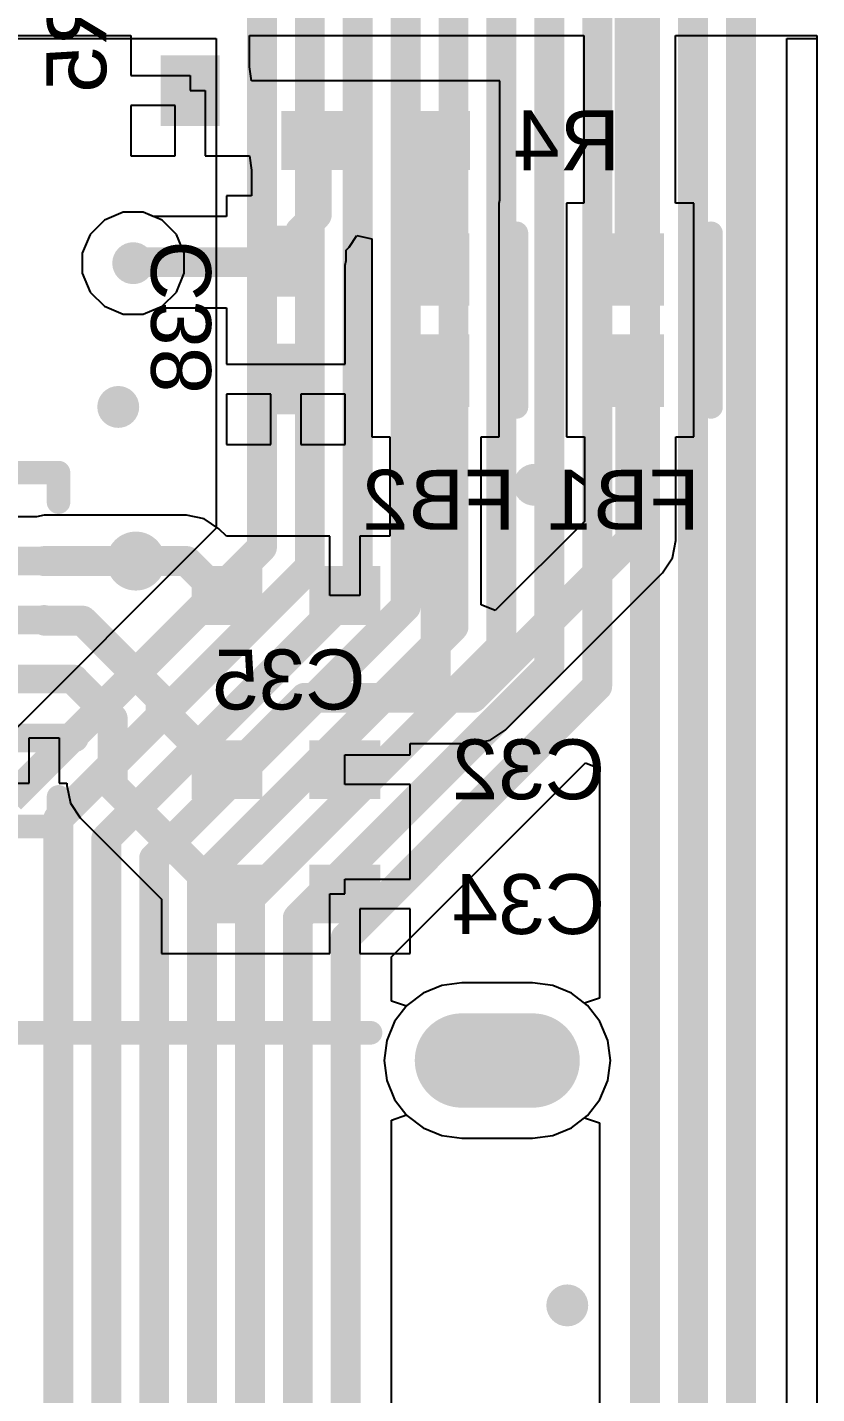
# Model space of a CAD drawing. Header units: millimetres. Extents: x -0.01 to 1.18, y 0.02 to 2.01.
# Drawn here: x 0.9136 to 1.1773, y 0.5765 to 1.0327 of the extents above; entities that cross this region are included whole.
import ezdxf

# ---------------------------------------------------------------- set-up
doc = ezdxf.new("R2010")
doc.units = ezdxf.units.MM
doc.header["$MEASUREMENT"] = 0
for name, color, linetype in [('BottomLayer', 5, 'Continuous'), ('BottomOverlay', 54, 'Continuous'), ('BottomPaste', 16, 'Continuous'), ('BottomSolder', 6, 'Continuous'), ('MultiLayer', 9, 'Continuous'), ('PadHoleLayer', 156, 'Continuous'), ('TopLayer', 1, 'Continuous'), ('TopSolder', 216, 'Continuous'), ('ViaHoleLayer', 16, 'Continuous')]:
    doc.layers.add(name, color=color, linetype=linetype)
doc.styles.add('Arial', font='arial.ttf', dxfattribs={"height": 0.2})

# ---------------------------------------------------------------- blocks, each defined once
blk = doc.blocks.new('FP_12401610E4_2A_MFG_B_6')
at = {"layer": 'BottomLayer'}
h = blk.add_hatch(color=5, dxfattribs=at)
edge = h.paths.add_edge_path()
edge.add_arc((-0.17677, 0.12343), 0.01575, 90, 180)
edge.add_line((-0.19252, 0.12343), (-0.19252, 0.0998))
edge.add_arc((-0.17677, 0.0998), 0.01575, 180, 270)
edge.add_line((-0.17677, 0.08406), (-0.17677, 0.08406))
edge.add_arc((-0.17677, 0.0998), 0.01575, 270, 360)
edge.add_line((-0.16102, 0.0998), (-0.16102, 0.12343))
edge.add_arc((-0.17677, 0.12343), 0.01575, 0, 90)
edge.add_line((-0.17677, 0.13917), (-0.17677, 0.13917))
at = {"layer": 'BottomSolder'}
h = blk.add_hatch(color=6, dxfattribs=at)
edge = h.paths.add_edge_path()
edge.add_arc((-0.17677, 0.12343), 0.01575, 90, 180)
edge.add_line((-0.19252, 0.12343), (-0.19252, 0.0998))
edge.add_arc((-0.17677, 0.0998), 0.01575, 180, 270)
edge.add_line((-0.17677, 0.08406), (-0.17677, 0.08406))
edge.add_arc((-0.17677, 0.0998), 0.01575, 270, 360)
edge.add_line((-0.16102, 0.0998), (-0.16102, 0.12343))
edge.add_arc((-0.17677, 0.12343), 0.01575, 0, 90)
edge.add_line((-0.17677, 0.13917), (-0.17677, 0.13917))
at = {"layer": 'MultiLayer'}
h = blk.add_hatch(color=9, dxfattribs=at)
edge = h.paths.add_edge_path()
edge.add_arc((-0.17677, 0.12343), 0.01575, 90, 180)
edge.add_line((-0.19252, 0.12343), (-0.19252, 0.0998))
edge.add_arc((-0.17677, 0.0998), 0.01575, 180, 270)
edge.add_line((-0.17677, 0.08406), (-0.17677, 0.08406))
edge.add_arc((-0.17677, 0.0998), 0.01575, 270, 360)
edge.add_line((-0.16102, 0.0998), (-0.16102, 0.12343))
edge.add_arc((-0.17677, 0.12343), 0.01575, 0, 90)
edge.add_line((-0.17677, 0.13917), (-0.17677, 0.13917))
at = {"layer": 'PadHoleLayer'}
h = blk.add_hatch(color=156, dxfattribs=at)
edge = h.paths.add_edge_path()
edge.add_arc((-0.17677, 0.0998), 0.00984, 180, 360)
edge.add_line((-0.16693, 0.0998), (-0.16693, 0.12343))
edge.add_arc((-0.17677, 0.12343), 0.00984, 0, 180)
edge.add_line((-0.18661, 0.12343), (-0.18661, 0.0998))
at = {"layer": 'TopLayer'}
h = blk.add_hatch(color=1, dxfattribs=at)
edge = h.paths.add_edge_path()
edge.add_arc((-0.17677, 0.12343), 0.01575, 90, 180)
edge.add_line((-0.19252, 0.12343), (-0.19252, 0.0998))
edge.add_arc((-0.17677, 0.0998), 0.01575, 180, 270)
edge.add_line((-0.17677, 0.08406), (-0.17677, 0.08406))
edge.add_arc((-0.17677, 0.0998), 0.01575, 270, 360)
edge.add_line((-0.16102, 0.0998), (-0.16102, 0.12343))
edge.add_arc((-0.17677, 0.12343), 0.01575, 0, 90)
edge.add_line((-0.17677, 0.13917), (-0.17677, 0.13917))
at = {"layer": 'TopSolder'}
h = blk.add_hatch(color=216, dxfattribs=at)
edge = h.paths.add_edge_path()
edge.add_arc((-0.17677, 0.12343), 0.01575, 90, 180)
edge.add_line((-0.19252, 0.12343), (-0.19252, 0.0998))
edge.add_arc((-0.17677, 0.0998), 0.01575, 180, 270)
edge.add_line((-0.17677, 0.08406), (-0.17677, 0.08406))
edge.add_arc((-0.17677, 0.0998), 0.01575, 270, 360)
edge.add_line((-0.16102, 0.0998), (-0.16102, 0.12343))
edge.add_arc((-0.17677, 0.12343), 0.01575, 0, 90)
edge.add_line((-0.17677, 0.13917), (-0.17677, 0.13917))
at = {"layer": 'BottomOverlay', "const_width": 0.00787}
blk.add_lwpolyline([(-0.18602, -0.08031), (-0.18602, 0.06929)], dxfattribs=at)
at = {"layer": 'BottomOverlay', "const_width": 0.00394}
blk.add_lwpolyline([(-0.18799, 0.06929, 1), (-0.18406, 0.06929, 1)], format="xyb", close=True, dxfattribs=at)
blk = doc.blocks.new('FP_CP_8_21_IPC_C_B_8')
at = {"layer": 'BottomLayer'}
for points in [[(-0.03346, 0.05), (0.03346, 0.05), (0.03346, -0.05), (-0.03346, -0.05)], [(-0.06914, -0.02475), (-0.03937, -0.02475), (-0.03937, -0.0343), (-0.06914, -0.0343)]]:
    blk.add_hatch(color=5, dxfattribs=at).paths.add_polyline_path(points)
h = blk.add_hatch(color=5, dxfattribs=at)
edge = h.paths.add_edge_path()
edge.add_arc((-0.06436, 0.02953), 0.00477, 90, 270)
edge.add_line((-0.06436, 0.02475), (-0.04414, 0.02475))
edge.add_arc((-0.04414, 0.02953), 0.00477, 270, 450)
edge.add_line((-0.04414, 0.0343), (-0.06436, 0.0343))
h = blk.add_hatch(color=5, dxfattribs=at)
edge = h.paths.add_edge_path()
edge.add_arc((0.04414, 0.02953), 0.00477, 90, 270)
edge.add_line((0.04414, 0.02475), (0.06436, 0.02475))
edge.add_arc((0.06436, 0.02953), 0.00477, 270, 450)
edge.add_line((0.06436, 0.0343), (0.04414, 0.0343))
h = blk.add_hatch(color=5, dxfattribs=at)
edge = h.paths.add_edge_path()
edge.add_arc((-0.06436, 0.00984), 0.00477, 90, 270)
edge.add_line((-0.06436, 0.00507), (-0.04414, 0.00507))
edge.add_arc((-0.04414, 0.00984), 0.00477, 270, 450)
edge.add_line((-0.04414, 0.01462), (-0.06436, 0.01462))
h = blk.add_hatch(color=5, dxfattribs=at)
edge = h.paths.add_edge_path()
edge.add_arc((0.04414, 0.00984), 0.00477, 90, 270)
edge.add_line((0.04414, 0.00507), (0.06436, 0.00507))
edge.add_arc((0.06436, 0.00984), 0.00477, 270, 450)
edge.add_line((0.06436, 0.01462), (0.04414, 0.01462))
h = blk.add_hatch(color=5, dxfattribs=at)
edge = h.paths.add_edge_path()
edge.add_arc((-0.06436, -0.00984), 0.00477, 90, 270)
edge.add_line((-0.06436, -0.01462), (-0.04414, -0.01462))
edge.add_arc((-0.04414, -0.00984), 0.00477, 270, 450)
edge.add_line((-0.04414, -0.00507), (-0.06436, -0.00507))
h = blk.add_hatch(color=5, dxfattribs=at)
edge = h.paths.add_edge_path()
edge.add_arc((0.04414, -0.00984), 0.00477, 90, 270)
edge.add_line((0.04414, -0.01462), (0.06436, -0.01462))
edge.add_arc((0.06436, -0.00984), 0.00477, 270, 450)
edge.add_line((0.06436, -0.00507), (0.04414, -0.00507))
h = blk.add_hatch(color=5, dxfattribs=at)
edge = h.paths.add_edge_path()
edge.add_arc((0.04414, -0.02953), 0.00477, 90, 270)
edge.add_line((0.04414, -0.0343), (0.06436, -0.0343))
edge.add_arc((0.06436, -0.02953), 0.00477, 270, 450)
edge.add_line((0.06436, -0.02475), (0.04414, -0.02475))
at = {"layer": 'BottomPaste'}
h = blk.add_hatch(color=16, dxfattribs=at)
edge = h.paths.add_edge_path()
edge.add_arc((-0.06436, 0.02953), 0.00477, 90, 270)
edge.add_line((-0.06436, 0.02475), (-0.04414, 0.02475))
edge.add_arc((-0.04414, 0.02953), 0.00477, 270, 450)
edge.add_line((-0.04414, 0.0343), (-0.06436, 0.0343))
for points in [[(-0.01889, -0.03543), (0.01889, -0.03543), (0.01889, 0.03543), (-0.01889, 0.03543)], [(-0.06914, -0.02475), (-0.03937, -0.02475), (-0.03937, -0.0343), (-0.06914, -0.0343)]]:
    blk.add_hatch(color=16, dxfattribs=at).paths.add_polyline_path(points)
h = blk.add_hatch(color=16, dxfattribs=at)
edge = h.paths.add_edge_path()
edge.add_arc((0.04414, 0.02953), 0.00477, 90, 270)
edge.add_line((0.04414, 0.02475), (0.06436, 0.02475))
edge.add_arc((0.06436, 0.02953), 0.00477, 270, 450)
edge.add_line((0.06436, 0.0343), (0.04414, 0.0343))
h = blk.add_hatch(color=16, dxfattribs=at)
edge = h.paths.add_edge_path()
edge.add_arc((-0.06436, 0.00984), 0.00477, 90, 270)
edge.add_line((-0.06436, 0.00507), (-0.04414, 0.00507))
edge.add_arc((-0.04414, 0.00984), 0.00477, 270, 450)
edge.add_line((-0.04414, 0.01462), (-0.06436, 0.01462))
h = blk.add_hatch(color=16, dxfattribs=at)
edge = h.paths.add_edge_path()
edge.add_arc((0.04414, 0.00984), 0.00477, 90, 270)
edge.add_line((0.04414, 0.00507), (0.06436, 0.00507))
edge.add_arc((0.06436, 0.00984), 0.00477, 270, 450)
edge.add_line((0.06436, 0.01462), (0.04414, 0.01462))
h = blk.add_hatch(color=16, dxfattribs=at)
edge = h.paths.add_edge_path()
edge.add_arc((-0.06436, -0.00984), 0.00477, 90, 270)
edge.add_line((-0.06436, -0.01462), (-0.04414, -0.01462))
edge.add_arc((-0.04414, -0.00984), 0.00477, 270, 450)
edge.add_line((-0.04414, -0.00507), (-0.06436, -0.00507))
h = blk.add_hatch(color=16, dxfattribs=at)
edge = h.paths.add_edge_path()
edge.add_arc((0.04414, -0.00984), 0.00477, 90, 270)
edge.add_line((0.04414, -0.01462), (0.06436, -0.01462))
edge.add_arc((0.06436, -0.00984), 0.00477, 270, 450)
edge.add_line((0.06436, -0.00507), (0.04414, -0.00507))
h = blk.add_hatch(color=16, dxfattribs=at)
edge = h.paths.add_edge_path()
edge.add_arc((0.04414, -0.02953), 0.00477, 90, 270)
edge.add_line((0.04414, -0.0343), (0.06436, -0.0343))
edge.add_arc((0.06436, -0.02953), 0.00477, 270, 450)
edge.add_line((0.06436, -0.02475), (0.04414, -0.02475))
at = {"layer": 'BottomSolder'}
for points in [[(-0.03346, 0.05), (0.03346, 0.05), (0.03346, -0.05), (-0.03346, -0.05)], [(-0.06914, -0.02475), (-0.03937, -0.02475), (-0.03937, -0.0343), (-0.06914, -0.0343)]]:
    blk.add_hatch(color=6, dxfattribs=at).paths.add_polyline_path(points)
h = blk.add_hatch(color=6, dxfattribs=at)
edge = h.paths.add_edge_path()
edge.add_arc((-0.06436, 0.02953), 0.00477, 90, 270)
edge.add_line((-0.06436, 0.02475), (-0.04414, 0.02475))
edge.add_arc((-0.04414, 0.02953), 0.00477, 270, 450)
edge.add_line((-0.04414, 0.0343), (-0.06436, 0.0343))
h = blk.add_hatch(color=6, dxfattribs=at)
edge = h.paths.add_edge_path()
edge.add_arc((0.04414, 0.02953), 0.00477, 90, 270)
edge.add_line((0.04414, 0.02475), (0.06436, 0.02475))
edge.add_arc((0.06436, 0.02953), 0.00477, 270, 450)
edge.add_line((0.06436, 0.0343), (0.04414, 0.0343))
h = blk.add_hatch(color=6, dxfattribs=at)
edge = h.paths.add_edge_path()
edge.add_arc((-0.06436, 0.00984), 0.00477, 90, 270)
edge.add_line((-0.06436, 0.00507), (-0.04414, 0.00507))
edge.add_arc((-0.04414, 0.00984), 0.00477, 270, 450)
edge.add_line((-0.04414, 0.01462), (-0.06436, 0.01462))
h = blk.add_hatch(color=6, dxfattribs=at)
edge = h.paths.add_edge_path()
edge.add_arc((0.04414, 0.00984), 0.00477, 90, 270)
edge.add_line((0.04414, 0.00507), (0.06436, 0.00507))
edge.add_arc((0.06436, 0.00984), 0.00477, 270, 450)
edge.add_line((0.06436, 0.01462), (0.04414, 0.01462))
h = blk.add_hatch(color=6, dxfattribs=at)
edge = h.paths.add_edge_path()
edge.add_arc((-0.06436, -0.00984), 0.00477, 90, 270)
edge.add_line((-0.06436, -0.01462), (-0.04414, -0.01462))
edge.add_arc((-0.04414, -0.00984), 0.00477, 270, 450)
edge.add_line((-0.04414, -0.00507), (-0.06436, -0.00507))
h = blk.add_hatch(color=6, dxfattribs=at)
edge = h.paths.add_edge_path()
edge.add_arc((0.04414, -0.00984), 0.00477, 90, 270)
edge.add_line((0.04414, -0.01462), (0.06436, -0.01462))
edge.add_arc((0.06436, -0.00984), 0.00477, 270, 450)
edge.add_line((0.06436, -0.00507), (0.04414, -0.00507))
h = blk.add_hatch(color=6, dxfattribs=at)
edge = h.paths.add_edge_path()
edge.add_arc((0.04414, -0.02953), 0.00477, 90, 270)
edge.add_line((0.04414, -0.0343), (0.06436, -0.0343))
edge.add_arc((0.06436, -0.02953), 0.00477, 270, 450)
edge.add_line((0.06436, -0.02475), (0.04414, -0.02475))
at = {"layer": 'BottomOverlay', "const_width": 0.00787}
for points in [[(0.05906, 0.05906), (-0.05906, 0.05906)], [(-0.05906, 0.05906), (-0.05906, 0.04921)], [(0.05906, 0.05906), (0.05906, 0.04921)], [(-0.05906, -0.04921), (-0.05906, -0.05906)], [(0.05906, -0.04921), (0.05906, -0.05906)], [(0.05906, -0.05906), (-0.05906, -0.05906)]]:
    blk.add_lwpolyline(points, dxfattribs=at)
at = {"layer": 'BottomOverlay'}
for points, const_width in [([(-0.06102, 0.05906, 1), (-0.05709, 0.05906, 1)], 0.00394), ([(-0.06102, 0.05906, 1), (-0.05709, 0.05906, 1)], 0.00394), ([(0.05709, 0.05906, 1), (0.06102, 0.05906, 1)], 0.00394), ([(0.05709, 0.05906, 1), (0.06102, 0.05906, 1)], 0.00394), ([(-0.06102, 0.04921, 1), (-0.05709, 0.04921, 1)], 0.00394), ([(0.05709, 0.04921, 1), (0.06102, 0.04921, 1)], 0.00394), ([(-0.07996, -0.02953, 1), (-0.08981, -0.02953, 1)], 0.00984), ([(-0.09227, -0.02953, 1), (-0.08735, -0.02953, 1)], 0.00492), ([(-0.08242, -0.02953, 1), (-0.0775, -0.02953, 1)], 0.00492), ([(-0.06102, -0.04921, 1), (-0.05709, -0.04921, 1)], 0.00394), ([(0.05709, -0.04921, 1), (0.06102, -0.04921, 1)], 0.00394), ([(-0.06102, -0.05906, 1), (-0.05709, -0.05906, 1)], 0.00394), ([(-0.06102, -0.05906, 1), (-0.05709, -0.05906, 1)], 0.00394), ([(0.05709, -0.05906, 1), (0.06102, -0.05906, 1)], 0.00394), ([(0.05709, -0.05906, 1), (0.06102, -0.05906, 1)], 0.00394)]:
    blk.add_lwpolyline(points, format="xyb", close=True, dxfattribs=dict(at, const_width=const_width))
blk = doc.blocks.new('0402_B_15')
at = {"layer": 'BottomLayer'}
for points in [[(-0.00787, 0.00984), (-0.00787, -0.00984), (-0.0315, -0.00984), (-0.0315, 0.00984)], [(0.0315, 0.00984), (0.0315, -0.00984), (0.00787, -0.00984), (0.00787, 0.00984)]]:
    blk.add_hatch(color=5, dxfattribs=at).paths.add_polyline_path(points)
at = {"layer": 'BottomPaste'}
for points in [[(-0.00787, 0.00984), (-0.00787, -0.00984), (-0.0315, -0.00984), (-0.0315, 0.00984)], [(0.0315, 0.00984), (0.0315, -0.00984), (0.00787, -0.00984), (0.00787, 0.00984)]]:
    blk.add_hatch(color=16, dxfattribs=at).paths.add_polyline_path(points)
blk = doc.blocks.new('0402_B_16')
at = {"layer": 'BottomLayer'}
for points in [[(-0.00787, 0.00984), (-0.00787, -0.00984), (-0.0315, -0.00984), (-0.0315, 0.00984)], [(0.0315, 0.00984), (0.0315, -0.00984), (0.00787, -0.00984), (0.00787, 0.00984)]]:
    blk.add_hatch(color=5, dxfattribs=at).paths.add_polyline_path(points)
at = {"layer": 'BottomPaste'}
for points in [[(-0.00787, 0.00984), (-0.00787, -0.00984), (-0.0315, -0.00984), (-0.0315, 0.00984)], [(0.0315, 0.00984), (0.0315, -0.00984), (0.00787, -0.00984), (0.00787, 0.00984)]]:
    blk.add_hatch(color=16, dxfattribs=at).paths.add_polyline_path(points)
blk = doc.blocks.new('FP_BLM15_0_05__0_7_IPC_B_B_29')
at = {"layer": 'BottomLayer'}
for points in [[(-0.02899, 0.01127), (-0.00476, 0.01127), (-0.00476, -0.01127), (-0.02899, -0.01127)], [(0.00476, 0.01127), (0.02899, 0.01127), (0.02899, -0.01127), (0.00476, -0.01127)]]:
    blk.add_hatch(color=5, dxfattribs=at).paths.add_polyline_path(points)
at = {"layer": 'BottomPaste'}
for points in [[(-0.02899, 0.01127), (-0.00476, 0.01127), (-0.00476, -0.01127), (-0.02899, -0.01127)], [(0.00476, 0.01127), (0.02899, 0.01127), (0.02899, -0.01127), (0.00476, -0.01127)]]:
    blk.add_hatch(color=16, dxfattribs=at).paths.add_polyline_path(points)
at = {"layer": 'BottomSolder'}
for points in [[(-0.02899, 0.01127), (-0.00476, 0.01127), (-0.00476, -0.01127), (-0.02899, -0.01127)], [(0.00476, 0.01127), (0.02899, 0.01127), (0.02899, -0.01127), (0.00476, -0.01127)]]:
    blk.add_hatch(color=6, dxfattribs=at).paths.add_polyline_path(points)
at = {"layer": 'BottomOverlay', "const_width": 0.00787}
for points in [[(-0.02899, 0.02702), (0.02899, 0.02702)], [(-0.02899, -0.02702), (0.02899, -0.02702)]]:
    blk.add_lwpolyline(points, dxfattribs=at)
at = {"layer": 'BottomOverlay', "const_width": 0.00394}
for points in [[(-0.03095, 0.02702, 1), (-0.02702, 0.02702, 1)], [(0.02702, 0.02702, 1), (0.03095, 0.02702, 1)], [(-0.03095, -0.02702, 1), (-0.02702, -0.02702, 1)], [(0.02702, -0.02702, 1), (0.03095, -0.02702, 1)]]:
    blk.add_lwpolyline(points, format="xyb", close=True, dxfattribs=at)
blk = doc.blocks.new('FP_BLM15_0_05__0_7_IPC_B_B_30')
at = {"layer": 'BottomLayer'}
for points in [[(-0.02899, 0.01127), (-0.00476, 0.01127), (-0.00476, -0.01127), (-0.02899, -0.01127)], [(0.00476, 0.01127), (0.02899, 0.01127), (0.02899, -0.01127), (0.00476, -0.01127)]]:
    blk.add_hatch(color=5, dxfattribs=at).paths.add_polyline_path(points)
at = {"layer": 'BottomPaste'}
for points in [[(-0.02899, 0.01127), (-0.00476, 0.01127), (-0.00476, -0.01127), (-0.02899, -0.01127)], [(0.00476, 0.01127), (0.02899, 0.01127), (0.02899, -0.01127), (0.00476, -0.01127)]]:
    blk.add_hatch(color=16, dxfattribs=at).paths.add_polyline_path(points)
at = {"layer": 'BottomSolder'}
for points in [[(-0.02899, 0.01127), (-0.00476, 0.01127), (-0.00476, -0.01127), (-0.02899, -0.01127)], [(0.00476, 0.01127), (0.02899, 0.01127), (0.02899, -0.01127), (0.00476, -0.01127)]]:
    blk.add_hatch(color=6, dxfattribs=at).paths.add_polyline_path(points)
at = {"layer": 'BottomOverlay', "const_width": 0.00787}
for points in [[(-0.02899, 0.02702), (0.02899, 0.02702)], [(-0.02899, -0.02702), (0.02899, -0.02702)]]:
    blk.add_lwpolyline(points, dxfattribs=at)
at = {"layer": 'BottomOverlay', "const_width": 0.00394}
for points in [[(-0.03095, 0.02702, 1), (-0.02702, 0.02702, 1)], [(0.02702, 0.02702, 1), (0.03095, 0.02702, 1)], [(-0.03095, -0.02702, 1), (-0.02702, -0.02702, 1)], [(0.02702, -0.02702, 1), (0.03095, -0.02702, 1)]]:
    blk.add_lwpolyline(points, format="xyb", close=True, dxfattribs=at)
blk = doc.blocks.new('0402_B_31')
at = {"layer": 'BottomLayer'}
for points in [[(-0.00787, 0.00984), (-0.00787, -0.00984), (-0.0315, -0.00984), (-0.0315, 0.00984)], [(0.0315, 0.00984), (0.0315, -0.00984), (0.00787, -0.00984), (0.00787, 0.00984)]]:
    blk.add_hatch(color=5, dxfattribs=at).paths.add_polyline_path(points)
at = {"layer": 'BottomPaste'}
for points in [[(-0.00787, 0.00984), (-0.00787, -0.00984), (-0.0315, -0.00984), (-0.0315, 0.00984)], [(0.0315, 0.00984), (0.0315, -0.00984), (0.00787, -0.00984), (0.00787, 0.00984)]]:
    blk.add_hatch(color=16, dxfattribs=at).paths.add_polyline_path(points)
blk = doc.blocks.new('0402_B_34')
at = {"layer": 'BottomLayer'}
for points in [[(-0.00787, 0.00984), (-0.00787, -0.00984), (-0.0315, -0.00984), (-0.0315, 0.00984)], [(0.0315, 0.00984), (0.0315, -0.00984), (0.00787, -0.00984), (0.00787, 0.00984)]]:
    blk.add_hatch(color=5, dxfattribs=at).paths.add_polyline_path(points)
at = {"layer": 'BottomPaste'}
for points in [[(-0.00787, 0.00984), (-0.00787, -0.00984), (-0.0315, -0.00984), (-0.0315, 0.00984)], [(0.0315, 0.00984), (0.0315, -0.00984), (0.00787, -0.00984), (0.00787, 0.00984)]]:
    blk.add_hatch(color=16, dxfattribs=at).paths.add_polyline_path(points)
blk = doc.blocks.new('0402_B_35')
at = {"layer": 'BottomLayer'}
for points in [[(-0.00787, 0.00984), (-0.00787, -0.00984), (-0.0315, -0.00984), (-0.0315, 0.00984)], [(0.0315, 0.00984), (0.0315, -0.00984), (0.00787, -0.00984), (0.00787, 0.00984)]]:
    blk.add_hatch(color=5, dxfattribs=at).paths.add_polyline_path(points)
at = {"layer": 'BottomPaste'}
for points in [[(-0.00787, 0.00984), (-0.00787, -0.00984), (-0.0315, -0.00984), (-0.0315, 0.00984)], [(0.0315, 0.00984), (0.0315, -0.00984), (0.00787, -0.00984), (0.00787, 0.00984)]]:
    blk.add_hatch(color=16, dxfattribs=at).paths.add_polyline_path(points)
blk = doc.blocks.new('0402_B_37')
at = {"layer": 'BottomLayer'}
for points in [[(-0.00787, 0.00984), (-0.00787, -0.00984), (-0.0315, -0.00984), (-0.0315, 0.00984)], [(0.0315, 0.00984), (0.0315, -0.00984), (0.00787, -0.00984), (0.00787, 0.00984)]]:
    blk.add_hatch(color=5, dxfattribs=at).paths.add_polyline_path(points)
at = {"layer": 'BottomPaste'}
for points in [[(-0.00787, 0.00984), (-0.00787, -0.00984), (-0.0315, -0.00984), (-0.0315, 0.00984)], [(0.0315, 0.00984), (0.0315, -0.00984), (0.00787, -0.00984), (0.00787, 0.00984)]]:
    blk.add_hatch(color=16, dxfattribs=at).paths.add_polyline_path(points)

msp = doc.modelspace()

# ---------------------------------------------------------------- hatches: boundary and pattern name
at = {"layer": 'BottomLayer'}
h = msp.add_hatch(color=5, dxfattribs=at)
edge = h.paths.add_edge_path()
edge.add_arc((0.949, 0.954), 0.007, 0, 360)
h = msp.add_hatch(color=5, dxfattribs=at)
edge = h.paths.add_edge_path()
edge.add_arc((0.944, 0.906), 0.007, 0, 360)
h = msp.add_hatch(color=5, dxfattribs=at)
edge = h.paths.add_edge_path()
edge.add_arc((1.083, 0.88), 0.007, 0, 360)
h = msp.add_hatch(color=5, dxfattribs=at)
edge = h.paths.add_edge_path()
edge.add_arc((1.094, 0.606), 0.007, 0, 360)
at = {"layer": 'TopLayer'}
h = msp.add_hatch(color=1, dxfattribs=at)
edge = h.paths.add_edge_path()
edge.add_arc((0.949, 0.954), 0.007, 0, 360)
h = msp.add_hatch(color=1, dxfattribs=at)
edge = h.paths.add_edge_path()
edge.add_arc((0.944, 0.906), 0.007, 0, 360)
h = msp.add_hatch(color=1, dxfattribs=at)
edge = h.paths.add_edge_path()
edge.add_arc((1.094, 0.606), 0.007, 0, 360)
at = {"layer": 'ViaHoleLayer'}
h = msp.add_hatch(color=16, dxfattribs=at)
edge = h.paths.add_edge_path()
edge.add_arc((0.949, 0.954), 0.005, 0, 360)
h = msp.add_hatch(color=16, dxfattribs=at)
edge = h.paths.add_edge_path()
edge.add_arc((0.944, 0.906), 0.005, 0, 360)
h = msp.add_hatch(color=16, dxfattribs=at)
edge = h.paths.add_edge_path()
edge.add_arc((1.083, 0.88), 0.005, 0, 360)
h = msp.add_hatch(color=16, dxfattribs=at)
edge = h.paths.add_edge_path()
edge.add_arc((1.094, 0.606), 0.005, 0, 360)

# ---------------------------------------------------------------- linework, layer by layer
at = {"layer": 'BottomLayer'}
for p, q in [((0.74351, 1.03), (0.94816, 1.03)), ((0.94816, 1.03), (0.94816, 1.01663)), ((0.98784, 1.01957), (0.98784, 1.03)), ((0.98784, 1.03), (1.09955, 1.03)), ((1.09955, 1.03), (1.09955, 0.97399)), ((1.13014, 0.97399), (1.13014, 1.03)), ((1.13014, 1.03), (1.17731, 1.03)), ((1.17731, 1.03), (1.17731, 0.12548)), ((0.9885, 1.01484), (0.98784, 1.01957)), ((0.94816, 1.01663), (0.968, 1.01663)), ((0.968, 1.01663), (0.968, 1.01163)), ((1.0715, 1.01484), (0.9885, 1.01484)), ((1.0715, 0.97889), (1.0715, 1.01484)), ((0.968, 1.01163), (0.973, 1.01163)), ((0.973, 1.01163), (0.973, 0.98982)), ((0.963, 1.00663), (0.94816, 1.00663)), ((0.94816, 1.00663), (0.94816, 0.98982)), ((0.963, 0.98982), (0.963, 1.00663)), ((0.94816, 0.98982), (0.963, 0.98982)), ((0.973, 0.98982), (0.98784, 0.98982)), ((0.98784, 0.98982), (0.9885, 0.98509)), ((0.9885, 0.98509), (0.9885, 0.9765)), ((0.9885, 0.9765), (0.98016, 0.9765)), ((0.98016, 0.9765), (0.98016, 0.96964)), ((1.0715, 0.97516), (1.0715, 0.97889)), ((1.07127, 0.97399), (1.0715, 0.97516)), ((1.07127, 0.92976), (1.07127, 0.97399)), ((1.07127, 0.97399), (1.07127, 0.97399)), ((1.0715, 0.97516), (1.0715, 0.97516)), ((1.09955, 0.97399), (1.09373, 0.97399)), ((1.09373, 0.97399), (1.09373, 0.92976)), ((1.13627, 0.97399), (1.13014, 0.97399)), ((1.13627, 0.92976), (1.13627, 0.97399)), ((0.93937, 0.96841), (0.93459, 0.96363)), ((0.94562, 0.971), (0.93937, 0.96841)), ((0.95238, 0.971), (0.94562, 0.971)), ((0.95567, 0.96964), (0.95238, 0.971)), ((0.98016, 0.96964), (0.95567, 0.96964)), ((0.93459, 0.96363), (0.932, 0.95738)), ((1.02113, 0.95934), (1.02373, 0.96324)), ((1.02373, 0.96324), (1.02873, 0.96218)), ((1.02014, 0.95835), (1.02113, 0.95934)), ((1.02014, 0.95484), (1.02014, 0.95835)), ((1.02873, 0.96218), (1.02873, 0.92976)), ((0.932, 0.95738), (0.932, 0.95062)), ((1.01984, 0.95337), (1.02014, 0.95484)), ((0.932, 0.95062), (0.93459, 0.94437)), ((1.01984, 0.93287), (1.01984, 0.95337)), ((0.93459, 0.94437), (0.93937, 0.93959)), ((0.93937, 0.93959), (0.94562, 0.937)), ((0.94562, 0.937), (0.95238, 0.937)), ((0.95238, 0.937), (0.95733, 0.93905)), ((0.95733, 0.93905), (0.98016, 0.93905)), ((0.98016, 0.93905), (0.98016, 0.92031)), ((1.01984, 0.92031), (1.01984, 0.93287)), ((1.02873, 0.92976), (1.02873, 0.89601)), ((1.07127, 0.89601), (1.07127, 0.92976)), ((1.09373, 0.92976), (1.09373, 0.89601)), ((1.13627, 0.89601), (1.13627, 0.92976)), ((0.98016, 0.92031), (1.01984, 0.92031)), ((0.995, 0.91031), (0.98016, 0.91031)), ((0.98016, 0.91031), (0.98016, 0.8935)), ((0.995, 0.8935), (0.995, 0.91031)), ((1.01984, 0.91031), (1.005, 0.91031)), ((1.005, 0.91031), (1.005, 0.8935)), ((1.01984, 0.8935), (1.01984, 0.91031)), ((1.02873, 0.89601), (1.03471, 0.89601)), ((1.03471, 0.89601), (1.03471, 0.86285)), ((1.06529, 0.83991), (1.06529, 0.89601)), ((1.06529, 0.89601), (1.07127, 0.89601)), ((1.09373, 0.89601), (1.09971, 0.89601)), ((1.09971, 0.89601), (1.09971, 0.86779)), ((1.13029, 0.86145), (1.13029, 0.89601)), ((1.13029, 0.89601), (1.13627, 0.89601)), ((0.98016, 0.8935), (0.995, 0.8935)), ((1.005, 0.8935), (1.01984, 0.8935)), ((0.91664, 0.8693), (0.90846, 0.8693)), ((0.91925, 0.86982), (0.91664, 0.8693)), ((0.96683, 0.86982), (0.91925, 0.86982)), ((0.97268, 0.86866), (0.96683, 0.86982)), ((0.97765, 0.86534), (0.97268, 0.86866)), ((1.09971, 0.86779), (1.06991, 0.83799)), ((0.98013, 0.86285), (0.97765, 0.86534)), ((1.01469, 0.86285), (0.98013, 0.86285)), ((1.01469, 0.84301), (1.01469, 0.86285)), ((1.03471, 0.86285), (1.02469, 0.86285)), ((1.02469, 0.86285), (1.02469, 0.84301)), ((1.12913, 0.8556), (1.13029, 0.86145)), ((1.12581, 0.85064), (1.12913, 0.8556)), ((1.07322, 0.79805), (1.12581, 0.85064)), ((1.02469, 0.84301), (1.01469, 0.84301)), ((1.06991, 0.83799), (1.06529, 0.83991)), ((0.91425, 0.78041), (0.91425, 0.79547)), ((0.91425, 0.79547), (0.92425, 0.79547)), ((0.92425, 0.79547), (0.92425, 0.78041)), ((1.06241, 0.79357), (1.06826, 0.79473)), ((1.06826, 0.79473), (1.07322, 0.79805)), ((1.01968, 0.77988), (1.01968, 0.78988)), ((1.01968, 0.78988), (1.0415, 0.78988)), ((1.0415, 0.78988), (1.0415, 0.79357)), ((1.0415, 0.79357), (1.06241, 0.79357)), ((0.90914, 0.78041), (0.91425, 0.78041)), ((0.92425, 0.78041), (0.92684, 0.78041)), ((0.92684, 0.78041), (0.92684, 0.77958)), ((0.92684, 0.77958), (0.92801, 0.77373)), ((1.0415, 0.77988), (1.01968, 0.77988)), ((1.0415, 0.76504), (1.0415, 0.77988)), ((0.92801, 0.77373), (0.93132, 0.76877)), ((0.93132, 0.76877), (0.9585, 0.74159)), ((1.0415, 0.76321), (1.0415, 0.76504)), ((1.0415, 0.76504), (1.0415, 0.76504)), ((1.0415, 0.76004), (1.0415, 0.76321)), ((1.0415, 0.76321), (1.0415, 0.76321)), ((1.0415, 0.74837), (1.0415, 0.76004)), ((1.01968, 0.74337), (1.01968, 0.74837)), ((1.01968, 0.74837), (1.0415, 0.74837)), ((0.9585, 0.74159), (0.9585, 0.72353)), ((1.01469, 0.72353), (1.01469, 0.74337)), ((1.01469, 0.74337), (1.01968, 0.74337)), ((1.0415, 0.73837), (1.02469, 0.73837)), ((1.02469, 0.73837), (1.02469, 0.72353)), ((1.0415, 0.72353), (1.0415, 0.73837)), ((0.9585, 0.72353), (1.01469, 0.72353)), ((1.02469, 0.72353), (1.0415, 0.72353)), ((1.05208, 0.71286), (1.04582, 0.71026)), ((1.0588, 0.71374), (1.05208, 0.71286)), ((1.08243, 0.71374), (1.0588, 0.71374)), ((1.08915, 0.71286), (1.08243, 0.71374)), ((1.09541, 0.71026), (1.08915, 0.71286)), ((1.04582, 0.71026), (1.04044, 0.70614)), ((1.10079, 0.70614), (1.09541, 0.71026)), ((1.04044, 0.70614), (1.03631, 0.70076)), ((1.10492, 0.70076), (1.10079, 0.70614)), ((1.03631, 0.70076), (1.03372, 0.69449)), ((1.10751, 0.69449), (1.10492, 0.70076)), ((1.03372, 0.69449), (1.03283, 0.68777)), ((1.1084, 0.68777), (1.10751, 0.69449)), ((1.03283, 0.68777), (1.03372, 0.68105)), ((1.10751, 0.68105), (1.1084, 0.68777)), ((1.03372, 0.68105), (1.03631, 0.67479)), ((1.10492, 0.67479), (1.10751, 0.68105)), ((1.03631, 0.67479), (1.04044, 0.66941)), ((1.10079, 0.66941), (1.10492, 0.67479)), ((1.04044, 0.66941), (1.04582, 0.66528)), ((1.09541, 0.66528), (1.10079, 0.66941)), ((1.04582, 0.66528), (1.05208, 0.66269)), ((1.05208, 0.66269), (1.0588, 0.6618)), ((1.0588, 0.6618), (1.08243, 0.6618)), ((1.08243, 0.6618), (1.08915, 0.66269)), ((1.08915, 0.66269), (1.09541, 0.66528))]:
    msp.add_line(p, q, dxfattribs=at)
at = {"layer": 'BottomLayer', "const_width": 0.01}
for points in [[(1.11484, 0.95203), (1.11484, 1.05984)], [(0.96769, 1.01131), (0.968, 1.01163)], [(1.01031, 0.97016), (1.01031, 0.995)], [(1.04968, 0.995), (1.04984, 0.99484)], [(1.04984, 0.95203), (1.04984, 0.99484)], [(1.00484, 0.96469), (1.01031, 0.97016)], [(1.00484, 0.95484), (1.00484, 0.96469)], [(0.949, 0.954), (0.94934, 0.95434)], [(0.94934, 0.95434), (0.99966, 0.95434)], [(0.99966, 0.95434), (1, 0.95469)], [(1.04984, 0.95203), (1.05, 0.95187)], [(1.11484, 0.95203), (1.115, 0.95187)], [(1.05, 0.814), (1.05, 0.91813)], [(1.115, 0.86145), (1.115, 0.91813)], [(1, 0.91335), (1, 0.91531)], [(1.06241, 0.80886), (1.115, 0.86145)], [(0.91925, 0.85453), (0.96683, 0.85453)], [(0.96683, 0.85453), (0.97835, 0.84301)], [(0.97835, 0.84301), (0.98031, 0.84301)], [(0.91925, 0.83484), (0.91948, 0.83462)], [(0.91948, 0.83462), (0.93208, 0.83462)], [(0.93208, 0.83462), (0.95814, 0.80856)], [(0.92914, 0.81493), (0.94214, 0.80193)], [(1.04486, 0.80886), (1.05, 0.814)], [(0.95814, 0.80509), (0.95814, 0.80856)], [(0.98228, 0.78488), (1.00627, 0.80886)], [(1.00627, 0.80886), (1.04486, 0.80886)], [(1.04486, 0.80886), (1.06241, 0.80886)], [(0.95814, 0.80509), (0.97835, 0.78488)], [(0.94214, 0.77958), (0.94214, 0.80193)], [(0.97835, 0.78488), (0.98228, 0.78488)], [(0.98031, 0.78488), (0.98228, 0.78488)], [(0.94214, 0.77958), (0.97835, 0.74337)], [(0.97835, 0.74337), (0.98031, 0.74337)]]:
    msp.add_lwpolyline(points, dxfattribs=at)
at = {"layer": 'BottomLayer', "const_width": 0.005}
for points in [[(0.96518, 1.01131, 1), (0.97018, 1.01131, 1)], [(0.9655, 1.01163, 1), (0.9705, 1.01163, 1)], [(1.00781, 0.995, 1), (1.01281, 0.995, 1)], [(1.04719, 0.995, 1), (1.05218, 0.995, 1)], [(1.04734, 0.99484, 1), (1.05234, 0.99484, 1)], [(1.04734, 0.99484, 1), (1.05234, 0.99484, 1)], [(1.00781, 0.97016, 1), (1.01281, 0.97016, 1)], [(1.00781, 0.97016, 1), (1.01281, 0.97016, 1)], [(1.00234, 0.96469, 1), (1.00734, 0.96469, 1)], [(1.00234, 0.96469, 1), (1.00734, 0.96469, 1)], [(0.9465, 0.954, 1), (0.9515, 0.954, 1)], [(0.94684, 0.95434, 1), (0.95184, 0.95434, 1)], [(0.94684, 0.95434, 1), (0.95184, 0.95434, 1)], [(0.99716, 0.95434, 1), (1.00216, 0.95434, 1)], [(0.99716, 0.95434, 1), (1.00216, 0.95434, 1)], [(0.9975, 0.95469, 1), (1.0025, 0.95469, 1)], [(1.00234, 0.95484, 1), (1.00734, 0.95484, 1)], [(1.04734, 0.95203, 1), (1.05234, 0.95203, 1)], [(1.04734, 0.95203, 1), (1.05234, 0.95203, 1)], [(1.0475, 0.95187, 1), (1.0525, 0.95187, 1)], [(1.11234, 0.95203, 1), (1.11734, 0.95203, 1)], [(1.11234, 0.95203, 1), (1.11734, 0.95203, 1)], [(1.1125, 0.95187, 1), (1.1175, 0.95187, 1)], [(1.0475, 0.91813, 1), (1.0525, 0.91813, 1)], [(1.1125, 0.91813, 1), (1.1175, 0.91813, 1)], [(0.9975, 0.91531, 1), (1.0025, 0.91531, 1)], [(0.9975, 0.91335, 1), (1.0025, 0.91335, 1)], [(1.1125, 0.86145, 1), (1.1175, 0.86145, 1)], [(1.1125, 0.86145, 1), (1.1175, 0.86145, 1)], [(0.91675, 0.85453, 1), (0.92175, 0.85453, 1)], [(0.96433, 0.85453, 1), (0.96933, 0.85453, 1)], [(0.96433, 0.85453, 1), (0.96933, 0.85453, 1)], [(0.97585, 0.84301, 1), (0.98085, 0.84301, 1)], [(0.97585, 0.84301, 1), (0.98085, 0.84301, 1)], [(0.97781, 0.84301, 1), (0.98281, 0.84301, 1)], [(0.91675, 0.83484, 1), (0.92175, 0.83484, 1)], [(0.91698, 0.83462, 1), (0.92198, 0.83462, 1)], [(0.91698, 0.83462, 1), (0.92198, 0.83462, 1)], [(0.92958, 0.83462, 1), (0.93458, 0.83462, 1)], [(0.92958, 0.83462, 1), (0.93458, 0.83462, 1)], [(0.92664, 0.81493, 1), (0.93164, 0.81493, 1)], [(1.0475, 0.814, 1), (1.0525, 0.814, 1)], [(1.0475, 0.814, 1), (1.0525, 0.814, 1)], [(0.95564, 0.80856, 1), (0.96064, 0.80856, 1)], [(0.95564, 0.80856, 1), (0.96064, 0.80856, 1)], [(1.00377, 0.80886, 1), (1.00877, 0.80886, 1)], [(1.00377, 0.80886, 1), (1.00877, 0.80886, 1)], [(1.04236, 0.80886, 1), (1.04736, 0.80886, 1)], [(1.04236, 0.80886, 1), (1.04736, 0.80886, 1)], [(1.04236, 0.80886, 1), (1.04736, 0.80886, 1)], [(1.05991, 0.80886, 1), (1.06491, 0.80886, 1)], [(1.05991, 0.80886, 1), (1.06491, 0.80886, 1)], [(0.95564, 0.80509, 1), (0.96064, 0.80509, 1)], [(0.95564, 0.80509, 1), (0.96064, 0.80509, 1)], [(0.93964, 0.80193, 1), (0.94464, 0.80193, 1)], [(0.93964, 0.80193, 1), (0.94464, 0.80193, 1)], [(0.97585, 0.78488, 1), (0.98085, 0.78488, 1)], [(0.97585, 0.78488, 1), (0.98085, 0.78488, 1)], [(0.97781, 0.78488, 1), (0.98281, 0.78488, 1)], [(0.97978, 0.78488, 1), (0.98478, 0.78488, 1)], [(0.97978, 0.78488, 1), (0.98478, 0.78488, 1)], [(0.97978, 0.78488, 1), (0.98478, 0.78488, 1)], [(0.93964, 0.77958, 1), (0.94464, 0.77958, 1)], [(0.93964, 0.77958, 1), (0.94464, 0.77958, 1)], [(0.97585, 0.74337, 1), (0.98085, 0.74337, 1)], [(0.97585, 0.74337, 1), (0.98085, 0.74337, 1)], [(0.97781, 0.74337, 1), (0.98281, 0.74337, 1)]]:
    msp.add_lwpolyline(points, format="xyb", close=True, dxfattribs=at)
at = {"layer": 'TopLayer'}
for p, q in [((0.84381, 1.029), (0.97671, 1.029)), ((0.97671, 1.029), (0.97671, 0.86547)), ((1.16729, 0.256), (1.16729, 1.029)), ((1.16729, 1.029), (1.17731, 1.029)), ((1.17731, 1.029), (1.17731, 0.12557)), ((0.93937, 0.96841), (0.93459, 0.96363)), ((0.94562, 0.971), (0.93937, 0.96841)), ((0.95238, 0.971), (0.94562, 0.971)), ((0.95863, 0.96841), (0.95238, 0.971)), ((0.96341, 0.96363), (0.95863, 0.96841)), ((0.93459, 0.96363), (0.932, 0.95738)), ((0.966, 0.95738), (0.96341, 0.96363)), ((0.932, 0.95738), (0.932, 0.95062)), ((0.966, 0.95062), (0.966, 0.95738)), ((0.932, 0.95062), (0.93459, 0.94437)), ((0.96341, 0.94437), (0.966, 0.95062)), ((0.93459, 0.94437), (0.93937, 0.93959)), ((0.95863, 0.93959), (0.96341, 0.94437)), ((0.93937, 0.93959), (0.94562, 0.937)), ((0.94562, 0.937), (0.95238, 0.937)), ((0.95238, 0.937), (0.95863, 0.93959)), ((0.97671, 0.86547), (0.89719, 0.78595)), ((1.03529, 0.72241), (1.10009, 0.7872)), ((1.10009, 0.7872), (1.10471, 0.78529)), ((1.10471, 0.78529), (1.10471, 0.70859)), ((1.03529, 0.70764), (1.03529, 0.72241)), ((1.05208, 0.71286), (1.04582, 0.71026)), ((1.0588, 0.71374), (1.05208, 0.71286)), ((1.08243, 0.71374), (1.0588, 0.71374)), ((1.08915, 0.71286), (1.08243, 0.71374)), ((1.09541, 0.71026), (1.08915, 0.71286)), ((1.04029, 0.70595), (1.03529, 0.70764)), ((1.04582, 0.71026), (1.04044, 0.70614)), ((1.09971, 0.70697), (1.09541, 0.71026)), ((1.10471, 0.70859), (1.09971, 0.70697)), ((1.04044, 0.70614), (1.04029, 0.70595)), ((1.03529, 0.6679), (1.04029, 0.6696)), ((1.03529, 0.3541), (1.03529, 0.6679)), ((1.04029, 0.6696), (1.04044, 0.66941)), ((1.04044, 0.66941), (1.04582, 0.66528)), ((1.09541, 0.66528), (1.09971, 0.66858)), ((1.09971, 0.66858), (1.10471, 0.66695)), ((1.10471, 0.66695), (1.10471, 0.35505)), ((1.04582, 0.66528), (1.05208, 0.66269)), ((1.05208, 0.66269), (1.0588, 0.6618)), ((1.0588, 0.6618), (1.08243, 0.6618)), ((1.08243, 0.6618), (1.08915, 0.66269)), ((1.08915, 0.66269), (1.09541, 0.66528))]:
    msp.add_line(p, q, dxfattribs=at)
at = {"layer": 'TopLayer', "const_width": 0.01}
for points in [[(1.152, 0.256), (1.152, 1.32284)], [(1.136, 0.274), (1.136, 1.29)], [(1.12, 0.292), (1.12, 1.261)], [(1.104, 0.81275), (1.104, 1.227)], [(1.088, 0.81937), (1.088, 1.21189)], [(1.072, 0.826), (1.072, 1.20526)], [(1.056, 0.83263), (1.056, 1.19863)], [(1.04, 0.83925), (1.04, 1.19201)], [(1.024, 0.84588), (1.024, 1.18538)], [(1.008, 0.85251), (1.008, 1.17875)], [(0.992, 0.85914), (0.992, 1.17212)], [(0.908, 0.77514), (0.992, 0.85914)], [(0.924, 0.76851), (1.008, 0.85251)], [(0.94, 0.76188), (1.024, 0.84588)], [(0.956, 0.75525), (1.04, 0.83925)], [(0.972, 0.74863), (1.056, 0.83263)], [(0.988, 0.742), (1.072, 0.826)], [(1.004, 0.73537), (1.088, 0.81937)], [(1.02, 0.72875), (1.104, 0.81275)], [(0.924, 0.34213), (0.924, 0.76851)], [(0.94, 0.33356), (0.94, 0.76188)], [(0.956, 0.32611), (0.956, 0.75525)], [(0.972, 0.31949), (0.972, 0.74863)], [(0.988, 0.307), (0.988, 0.742)], [(1.004, 0.248), (1.004, 0.73537)], [(1.02, 0.317), (1.02, 0.72875)]]:
    msp.add_lwpolyline(points, dxfattribs=at)
at = {"layer": 'TopLayer', "const_width": 0.005}
for points in [[(0.9895, 0.85914, 1), (0.9945, 0.85914, 1)], [(0.9895, 0.85914, 1), (0.9945, 0.85914, 1)], [(1.0055, 0.85251, 1), (1.0105, 0.85251, 1)], [(1.0055, 0.85251, 1), (1.0105, 0.85251, 1)], [(1.0215, 0.84588, 1), (1.0265, 0.84588, 1)], [(1.0215, 0.84588, 1), (1.0265, 0.84588, 1)], [(1.0375, 0.83925, 1), (1.0425, 0.83925, 1)], [(1.0375, 0.83925, 1), (1.0425, 0.83925, 1)], [(1.0535, 0.83263, 1), (1.0585, 0.83263, 1)], [(1.0535, 0.83263, 1), (1.0585, 0.83263, 1)], [(1.0695, 0.826, 1), (1.0745, 0.826, 1)], [(1.0695, 0.826, 1), (1.0745, 0.826, 1)], [(1.0855, 0.81937, 1), (1.0905, 0.81937, 1)], [(1.0855, 0.81937, 1), (1.0905, 0.81937, 1)], [(1.1015, 0.81275, 1), (1.1065, 0.81275, 1)], [(1.1015, 0.81275, 1), (1.1065, 0.81275, 1)], [(0.9215, 0.76851, 1), (0.9265, 0.76851, 1)], [(0.9215, 0.76851, 1), (0.9265, 0.76851, 1)], [(0.9375, 0.76188, 1), (0.9425, 0.76188, 1)], [(0.9375, 0.76188, 1), (0.9425, 0.76188, 1)], [(0.9535, 0.75525, 1), (0.9585, 0.75525, 1)], [(0.9535, 0.75525, 1), (0.9585, 0.75525, 1)], [(0.9695, 0.74863, 1), (0.9745, 0.74863, 1)], [(0.9695, 0.74863, 1), (0.9745, 0.74863, 1)], [(0.9855, 0.742, 1), (0.9905, 0.742, 1)], [(0.9855, 0.742, 1), (0.9905, 0.742, 1)], [(1.0015, 0.73537, 1), (1.0065, 0.73537, 1)], [(1.0015, 0.73537, 1), (1.0065, 0.73537, 1)], [(1.0175, 0.72875, 1), (1.0225, 0.72875, 1)], [(1.0175, 0.72875, 1), (1.0225, 0.72875, 1)]]:
    msp.add_lwpolyline(points, format="xyb", close=True, dxfattribs=at)

# ---------------------------------------------------------------- block references
for name, p, rotation in [('0402_B_15', (0.968, 1.03131), 270), ('0402_B_16', (1.03, 0.995), 180), ('FP_BLM15_0_05__0_7_IPC_B_B_29', (1.05, 0.935), 90), ('FP_BLM15_0_05__0_7_IPC_B_B_30', (1.115, 0.935), 90), ('0402_B_31', (1, 0.935), 90), ('FP_CP_8_21_IPC_C_B_8', (0.865, 0.825), 180), ('0402_B_34', (1, 0.84301), 180), ('0402_B_37', (1, 0.78488), 180), ('0402_B_35', (1, 0.74337), 180), ('FP_12401610E4_2A_MFG_B_6', (0.959, 0.511), 270)]:
    msp.add_blockref(name, p, dxfattribs=dict(rotation=rotation))

# ---------------------------------------------------------------- texts
at = {"layer": 'BottomOverlay', "style": 'Arial', "text_generation_flag": 2}
for s, p in [('R5', (0.94, 1.04666)), ('C38', (0.975, 0.96166))]:
    msp.add_text(s, height=0.02, rotation=90, dxfattribs=at).set_placement(p)
for s, p in [('R4', (1.11166, 0.985)), ('FB2', (1.07666, 0.865)), ('FB1', (1.13833, 0.865)), ('C35', (1.02666, 0.805)), ('C32', (1.10666, 0.775)), ('C34', (1.10666, 0.73))]:
    msp.add_text(s, height=0.02, dxfattribs=at).set_placement(p)

doc.saveas('drawing.dxf')
